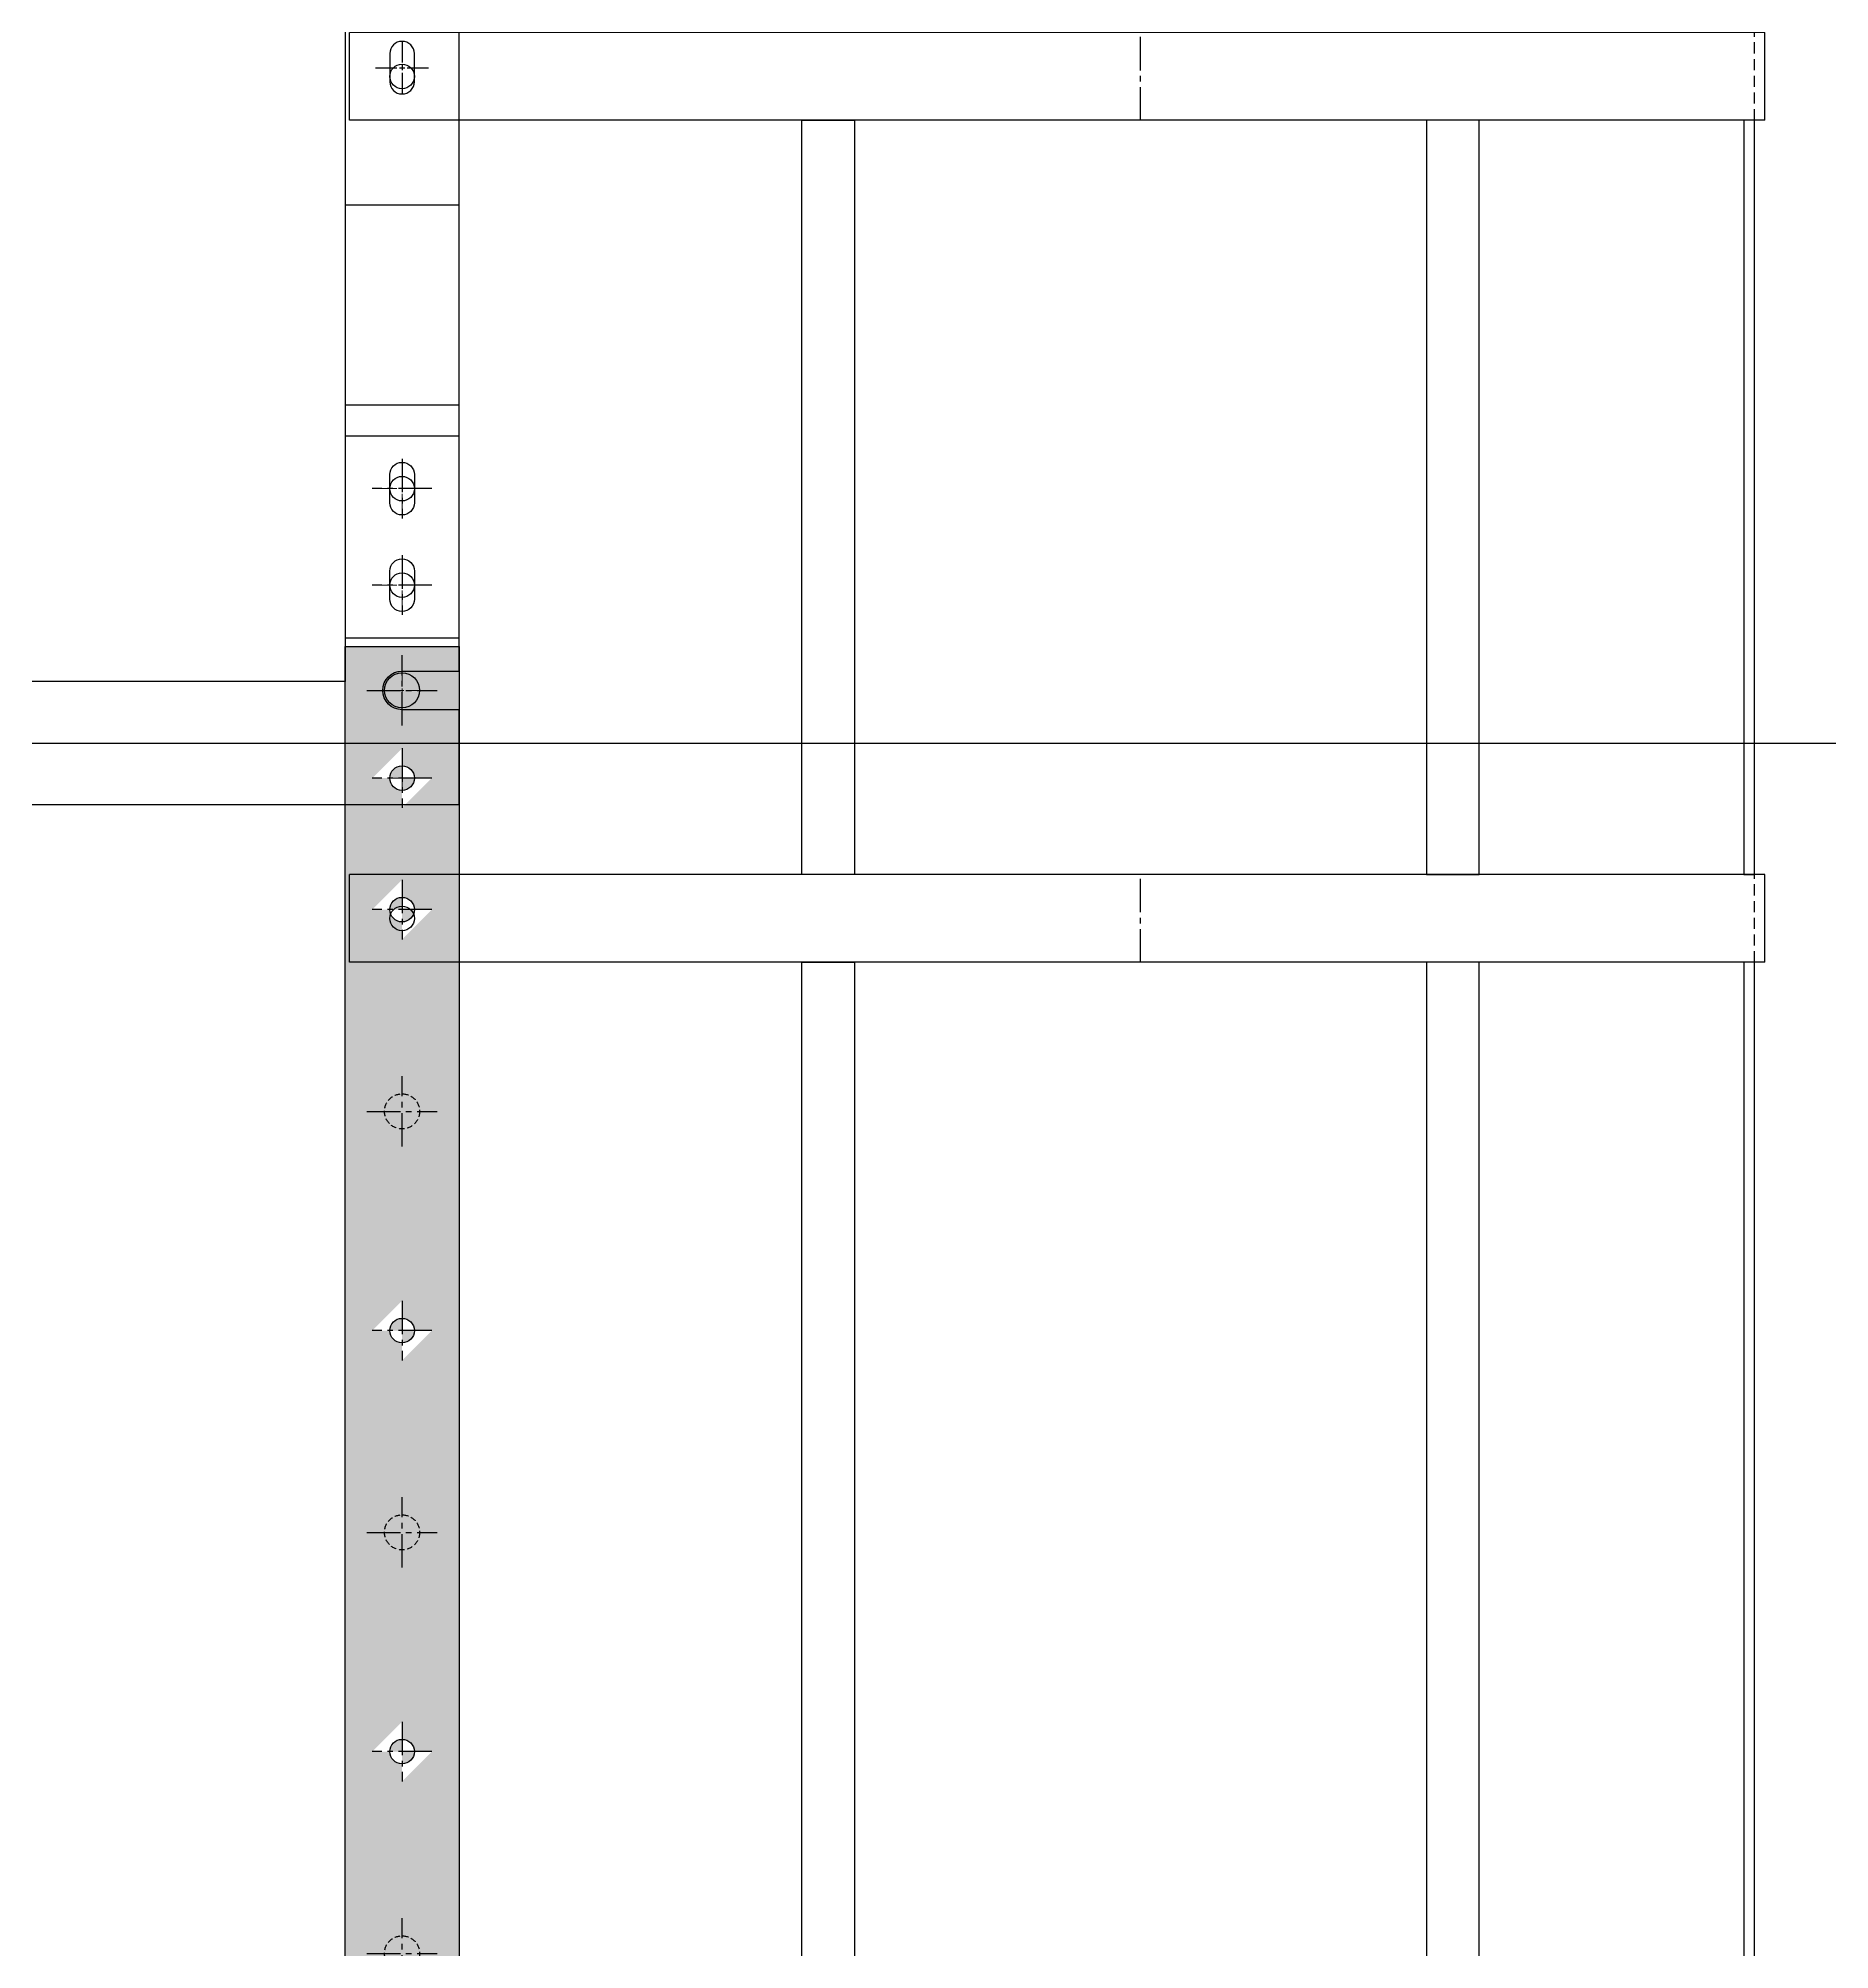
# Model space of a CAD drawing. Header units: millimetres. Extents: x -272986 to 200319, y -34579 to 49604.
# Drawn here: x 15721 to 16742, y 12907 to 13997 of the extents above; entities that cross this region are included whole.
import ezdxf

# ---------------------------------------------------------------- set-up
doc = ezdxf.new("R2010")
doc.units = ezdxf.units.MM
for name, pattern in [('CENTER2', [28.575, 19.05, -3.175, 3.175, -3.175]), ('HIDDEN', [9.525, 6.35, -3.175]), ('HIDDEN2', [4.7625, 3.175, -1.5875])]:
    doc.linetypes.add(name, pattern=pattern)
doc.layers.get('Defpoints').update_dxf_attribs({"color": 9})
doc.layers.add('BALMORAL Centerline (ISO)', color=1, linetype='Continuous', lineweight=18, true_color=0xff0000)
for name, color, linetype in [('X 0001 M', 7, 'Continuous'), ('X 1001 M', 8, 'HIDDEN2'), ('X 2001 M', 1, 'CENTER2'), ('X 3001 D', 5, 'Continuous'), ('X 5001 H', 8, 'Continuous'), ('X 5199 H - Ladder', 255, 'Continuous')]:
    doc.layers.add(name, color=color, linetype=linetype)
doc.styles.add('BIT STD. 2.5', font='isocpeur.ttf', dxfattribs={"height": 2.5})
doc.dimstyles.new('BIT STD. 2.5', dxfattribs={"dimtxt": 2.5, "dimasz": 2.5, "dimexe": 1, "dimexo": 0.75, "dimgap": 1, "dimtad": 1, "dimdec": 0, "dimdsep": 46, "dimtxsty": 'BIT STD. 2.5', "dimcen": 0, "dimadec": 0, "dimazin": 0, "dimtfac": 1, "dimtdec": 0, "dimtmove": 0, "dimatfit": 3, "dimfxl": 1, "dimtfill": 1, "dimlwd": -1, "dimlwe": -1, "dimarcsym": 0})

# ---------------------------------------------------------------- blocks, each defined once
blk = doc.blocks.new('*U58')
at = {"layer": 'X 2001 M', "color": 0, "linetype": 'CENTER2', "transparency": 16777216}
blk.add_line((0, -123), (0, -72.7), dxfattribs=at)
blk = doc.blocks.new('Cage Hoop Side')
for p, q in [((-30, -25), (-30, 25)), ((777, 25), (-30, 25)), ((777, -25), (777, 25)), ((777, -25), (-30, -25))]:
    blk.add_line(p, q)
blk.add_circle((0, 0), 7)
at = {"layer": 'X 5001 H', "linetype": 'HIDDEN'}
blk.add_line((771, -25), (771, 25), dxfattribs=at)
at = {"layer": 'X 2001 M', "linetype": 'CENTER2'}
blk.add_blockref('*U58', (421, 97.9), dxfattribs=at)
blk = doc.blocks.new('Upper Cage')
for points in [[(228, -820), (258, -820), (258, -1250), (228, -1250)], [(614, -820), (584, -820), (584, -1250), (614, -1250)], [(771, -820), (765, -820), (765, -1250), (771, -1250)], [(228, -1300), (258, -1300), (258, -1970), (228, -1970)], [(614, -1300), (584, -1300), (584, -1970), (614, -1970)], [(771, -1300), (765, -1300), (765, -1970), (771, -1970)]]:
    blk.add_lwpolyline(points, close=True)
for p in [(0, -795), (0, -1275)]:
    blk.add_blockref('Cage Hoop Side', p)
blk = doc.blocks.new('*U654')
at = {"layer": 'BALMORAL Centerline (ISO)', "color": 0, "linetype": 'CENTER2', "transparency": 16777216}
for p, q in [((0, 3), (0, 15.1)), ((-15.1, 0), (-3, 0)), ((3, 0), (15.1, 0)), ((0, -15.1), (0, -3))]:
    blk.add_line(p, q, dxfattribs=at)
at = {"layer": 'BALMORAL Centerline (ISO)', "color": 0, "linetype": 'Continuous', "transparency": 16777216}
for p, q in [((-1.5, 0), (1.5, 0)), ((0, -1.5), (0, 1.5))]:
    blk.add_line(p, q, dxfattribs=at)
blk = doc.blocks.new('*U655')
at = {"layer": 'BALMORAL Centerline (ISO)', "color": 0, "linetype": 'CENTER2', "transparency": 16777216}
for p, q in [((0, 3), (0, 15.1)), ((-15.1, 0), (-3, 0)), ((3, 0), (15.1, 0)), ((0, -15.1), (0, -3))]:
    blk.add_line(p, q, dxfattribs=at)
at = {"layer": 'BALMORAL Centerline (ISO)', "color": 0, "linetype": 'Continuous', "transparency": 16777216}
for p, q in [((-1.5, 0), (1.5, 0)), ((0, -1.5), (0, 1.5))]:
    blk.add_line(p, q, dxfattribs=at)
blk = doc.blocks.new('*U652')
at = {"layer": 'BALMORAL Centerline (ISO)', "color": 0, "linetype": 'CENTER2', "transparency": 16777216}
for p, q in [((0, 2.2), (0, 11.12)), ((-11.12, 0), (-2.2, 0)), ((2.2, 0), (11.12, 0)), ((0, -11.12), (0, -2.2))]:
    blk.add_line(p, q, dxfattribs=at)
at = {"layer": 'BALMORAL Centerline (ISO)', "color": 0, "linetype": 'Continuous', "transparency": 16777216}
for p, q in [((-1.1, 0), (1.1, 0)), ((0, -1.1), (0, 1.1))]:
    blk.add_line(p, q, dxfattribs=at)
blk = doc.blocks.new('*U653')
at = {"layer": 'BALMORAL Centerline (ISO)', "color": 0, "linetype": 'CENTER2', "transparency": 16777216}
for p, q in [((-7.12, 0), (-1.4, 0)), ((0, 1.4), (0, 7.12)), ((1.4, 0), (7.12, 0)), ((0, -7.12), (0, -1.4))]:
    blk.add_line(p, q, dxfattribs=at)
at = {"layer": 'BALMORAL Centerline (ISO)', "color": 0, "linetype": 'Continuous', "transparency": 16777216}
for p, q in [((-0.7, 0), (0.7, 0)), ((0, -0.7), (0, 0.7))]:
    blk.add_line(p, q, dxfattribs=at)
blk = doc.blocks.new('*U651')
blk.add_lwpolyline([(10, -35), (278.5, -35), (278.5, -35), (343.5, -35), (343.5, 19), (311, 19, -1), (311, 41), (343.5, 41), (343.5, 175), (278.5, 175), (278.5, 35), (10, 35)], format="xyb")
for points in [[(318, 153), (318, 137, -1), (304, 137), (304, 153, -1)], [(318, 98), (318, 82, -1), (304, 82), (304, 98, -1)]]:
    blk.add_lwpolyline(points, format="xyb", close=True)
blk.add_lwpolyline([(0, -35), (10, -35), (10, 35), (0, 35)], close=True)
blk.add_circle((311, -20), 7)
at = {"layer": 'BALMORAL Centerline (ISO)'}
blk.add_line((0, 0), (10, 0), dxfattribs=at)
at = {"layer": 'X 5001 H'}
for p, q in [((0, 7), (10, 7)), ((0, -7), (10, -7))]:
    blk.add_line(p, q, dxfattribs=at)
at = {"layer": 'BALMORAL Centerline (ISO)', "linetype": 'CENTER2', "rotation": 270}
for name, p in [('*U655', (311, 145)), ('*U654', (311, 90)), ('*U652', (311, 30)), ('*U653', (311, -20))]:
    blk.add_blockref(name, p, dxfattribs=at)
blk = doc.blocks.new('GALV-LAD-SWNK-01 stringer hole side elev')
at = {"layer": 'X 0001 M'}
blk.add_circle((0, 0), 7, dxfattribs=at)
at = {"layer": 'X 2001 M'}
for p, q in [((0, 17), (0, -17)), ((17, 0), (-17, 0))]:
    blk.add_line(p, q, dxfattribs=at)
blk = doc.blocks.new('*U677')
at = {"layer": 'X 2001 M', "color": 0, "linetype": 'CENTER2', "transparency": 16777216}
for p, q in [((0, 3), (0, 15.12)), ((-15.12, 0), (-3, 0)), ((3, 0), (15.12, 0)), ((0, -15.12), (0, -3))]:
    blk.add_line(p, q, dxfattribs=at)
at = {"layer": 'X 2001 M', "color": 0, "linetype": 'Continuous', "transparency": 16777216}
for p, q in [((-1.5, 0), (1.5, 0)), ((0, -1.5), (0, 1.5))]:
    blk.add_line(p, q, dxfattribs=at)
blk = doc.blocks.new('GALV-LAD-STND-01 rung side elev')
at = {"layer": 'X 5199 H - Ladder'}
h = blk.add_hatch(color=256, dxfattribs=at)
edge = h.paths.add_edge_path()
edge.add_arc((0, 0), 10, 0, 360)
at = {"layer": 'X 1001 M'}
blk.add_circle((0, 0), 10, dxfattribs=at)
at = {"layer": 'X 2001 M'}
for p, q in [((0, -20), (0, 20)), ((-20, 0), (20, 0))]:
    blk.add_line(p, q, dxfattribs=at)
blk = doc.blocks.new('GALV-LAD-STND-01 stringer hole side elev')
at = {"layer": 'X 0001 M'}
blk.add_circle((0, 0), 7, dxfattribs=at)
at = {"layer": 'X 2001 M'}
for p, q in [((0, 17), (0, -17)), ((17, 0), (-17, 0))]:
    blk.add_line(p, q, dxfattribs=at)
blk = doc.blocks.new('GALV-LAD-STND-01 1.00 ladder side elev')
at = {"layer": 'X 5199 H - Ladder'}
h = blk.add_hatch(color=256, dxfattribs=at)
h.paths.add_polyline_path([(200, 60), (265, 60), (265, -1130), (200, -1130)])
edge = h.paths.add_edge_path(flags=16)
edge.add_arc((232.5, -15), 7, 0, 360)
edge.add_line((249.5, -15), (215.5, -15))
edge.add_line((232.5, 2), (232.5, -32))
edge = h.paths.add_edge_path(flags=16)
edge.add_arc((232.5, -90), 7, 0, 360)
edge.add_line((249.5, -90), (215.5, -90))
edge.add_line((232.5, -73), (232.5, -107))
edge = h.paths.add_edge_path(flags=16)
edge.add_arc((232.5, -330), 7, 0, 360)
edge.add_line((249.5, -330), (215.5, -330))
edge.add_line((232.5, -313), (232.5, -347))
edge = h.paths.add_edge_path(flags=16)
edge.add_arc((232.5, -570), 7, 0, 360)
edge.add_line((249.5, -570), (215.5, -570))
edge.add_line((232.5, -553), (232.5, -587))
edge = h.paths.add_edge_path(flags=16)
edge.add_arc((232.5, -810), 7, 0, 360)
edge.add_line((249.5, -810), (215.5, -810))
edge.add_line((232.5, -793), (232.5, -827))
edge = h.paths.add_edge_path(flags=16)
edge.add_arc((232.5, -1050), 7, 0, 360)
edge.add_line((249.5, -1050), (215.5, -1050))
edge.add_line((232.5, -1033), (232.5, -1067))
edge = h.paths.add_edge_path(flags=16)
edge.add_arc((232.5, -1105), 7, 0, 360)
edge.add_line((249.5, -1105), (215.5, -1105))
edge.add_line((232.5, -1088), (232.5, -1122))
h = blk.add_hatch(color=256, dxfattribs=at)
edge = h.paths.add_edge_path()
edge.add_arc((232.5, 35), 10, 0, 360)
at = {"layer": 'X 0001 M'}
blk.add_lwpolyline([(200, 60), (265, 60), (265, -1130), (200, -1130)], close=True, dxfattribs=at)
blk.add_circle((232.5, 35), 10, dxfattribs=at)
at = {"layer": 'X 2001 M'}
for p, q in [((232.5, 15), (232.5, 55)), ((212.5, 35), (252.5, 35))]:
    blk.add_line(p, q, dxfattribs=at)
at = {"layer": 'X 0001 M'}
for name, p in [('GALV-LAD-STND-01 stringer hole side elev', (232.5, -15)), ('GALV-LAD-STND-01 stringer hole side elev', (232.5, -90)), ('GALV-LAD-STND-01 rung side elev', (232.5, -205)), ('GALV-LAD-STND-01 stringer hole side elev', (232.5, -330)), ('GALV-LAD-STND-01 rung side elev', (232.5, -445)), ('GALV-LAD-STND-01 stringer hole side elev', (232.5, -570)), ('GALV-LAD-STND-01 rung side elev', (232.5, -685))]:
    blk.add_blockref(name, p, dxfattribs=at)
blk = doc.blocks.new('*D694')
at = {"layer": 'Defpoints', "color": 0, "transparency": 16777216}
for p in [(15647, 13595), (17853.6, 13595), (15647, 12395)]:
    blk.add_point(p, dxfattribs=at)
at = {"layer": 'X 3001 D', "color": 0, "transparency": 16777216}
for p, q in [((15692, 13595), (17913.6, 13595)), ((17853.6, 12545), (17853.6, 13445)), ((15692, 12395), (17913.6, 12395))]:
    blk.add_line(p, q, dxfattribs=at)
for points in [[(17828.6, 13445), (17878.6, 13445), (17853.6, 13595)], [(17828.6, 12545), (17878.6, 12545), (17853.6, 12395)]]:
    blk.add_solid(points, dxfattribs=at)
at = {"layer": 'X 3001 D', "color": 0, "transparency": 16777216, "insert": (17718.6, 12995), "char_height": 150, "attachment_point": 5, "rotation": 90, "style": 'BIT STD. 2.5', "bg_fill": 3, "box_fill_scale": 1.1, "bg_fill_color": 256, "bg_fill_true_color": 13158600, "bg_fill_transparency": 0}
blk.add_mtext('1200', dxfattribs=at)

msp = doc.modelspace()

# ---------------------------------------------------------------- linework, layer by layer
msp.add_lwpolyline([(15921, 13988), (15921, 13972, 1), (15935, 13972), (15935, 13988, 1)], format="xyb", close=True)
at = {"layer": 'X 0001 M'}
for p, q in [((15960.5, 13901.6124), (15895.5, 13901.6124)), ((15960.5, 13787.6124), (15895.5, 13787.6124))]:
    msp.add_line(p, q, dxfattribs=at)
msp.add_lwpolyline([(15895.5, 13655), (15960.5, 13655), (15960.5, 14835), (15940.5, 14855), (15915.5, 14855), (15895.5, 14835)], close=True, dxfattribs=at)

# ---------------------------------------------------------------- block references
for name, p in [('Upper Cage', (15928, 14770)), ('*U651', (15617, 13595))]:
    msp.add_blockref(name, p)
for name, p in [('GALV-LAD-SWNK-01 stringer hole side elev', (15928, 13740)), ('GALV-LAD-SWNK-01 stringer hole side elev', (15928, 13685)), ('GALV-LAD-STND-01 1.00 ladder side elev', (15695.5, 13590))]:
    msp.add_blockref(name, p, dxfattribs=at)
at = {"layer": 'X 2001 M', "linetype": 'CENTER2', "rotation": 270}
msp.add_blockref('*U677', (15928, 13980), dxfattribs=at)

# ---------------------------------------------------------------- next in the draw order: dimensions: what is measured, and where the dimension line sits
at = {"layer": 'X 3001 D', "color": 252}
dim = msp.add_linear_dim(base=(17853.6127, 13595), p1=(15647, 12395), p2=(15647, 13595), angle=90, dimstyle='BIT STD. 2.5', dxfattribs=at)
dim.commit()
dim.dimension.update_dxf_attribs({"geometry": '*D694', "text_midpoint": (17718.6127, 12995)})

doc.saveas('drawing.dxf')
